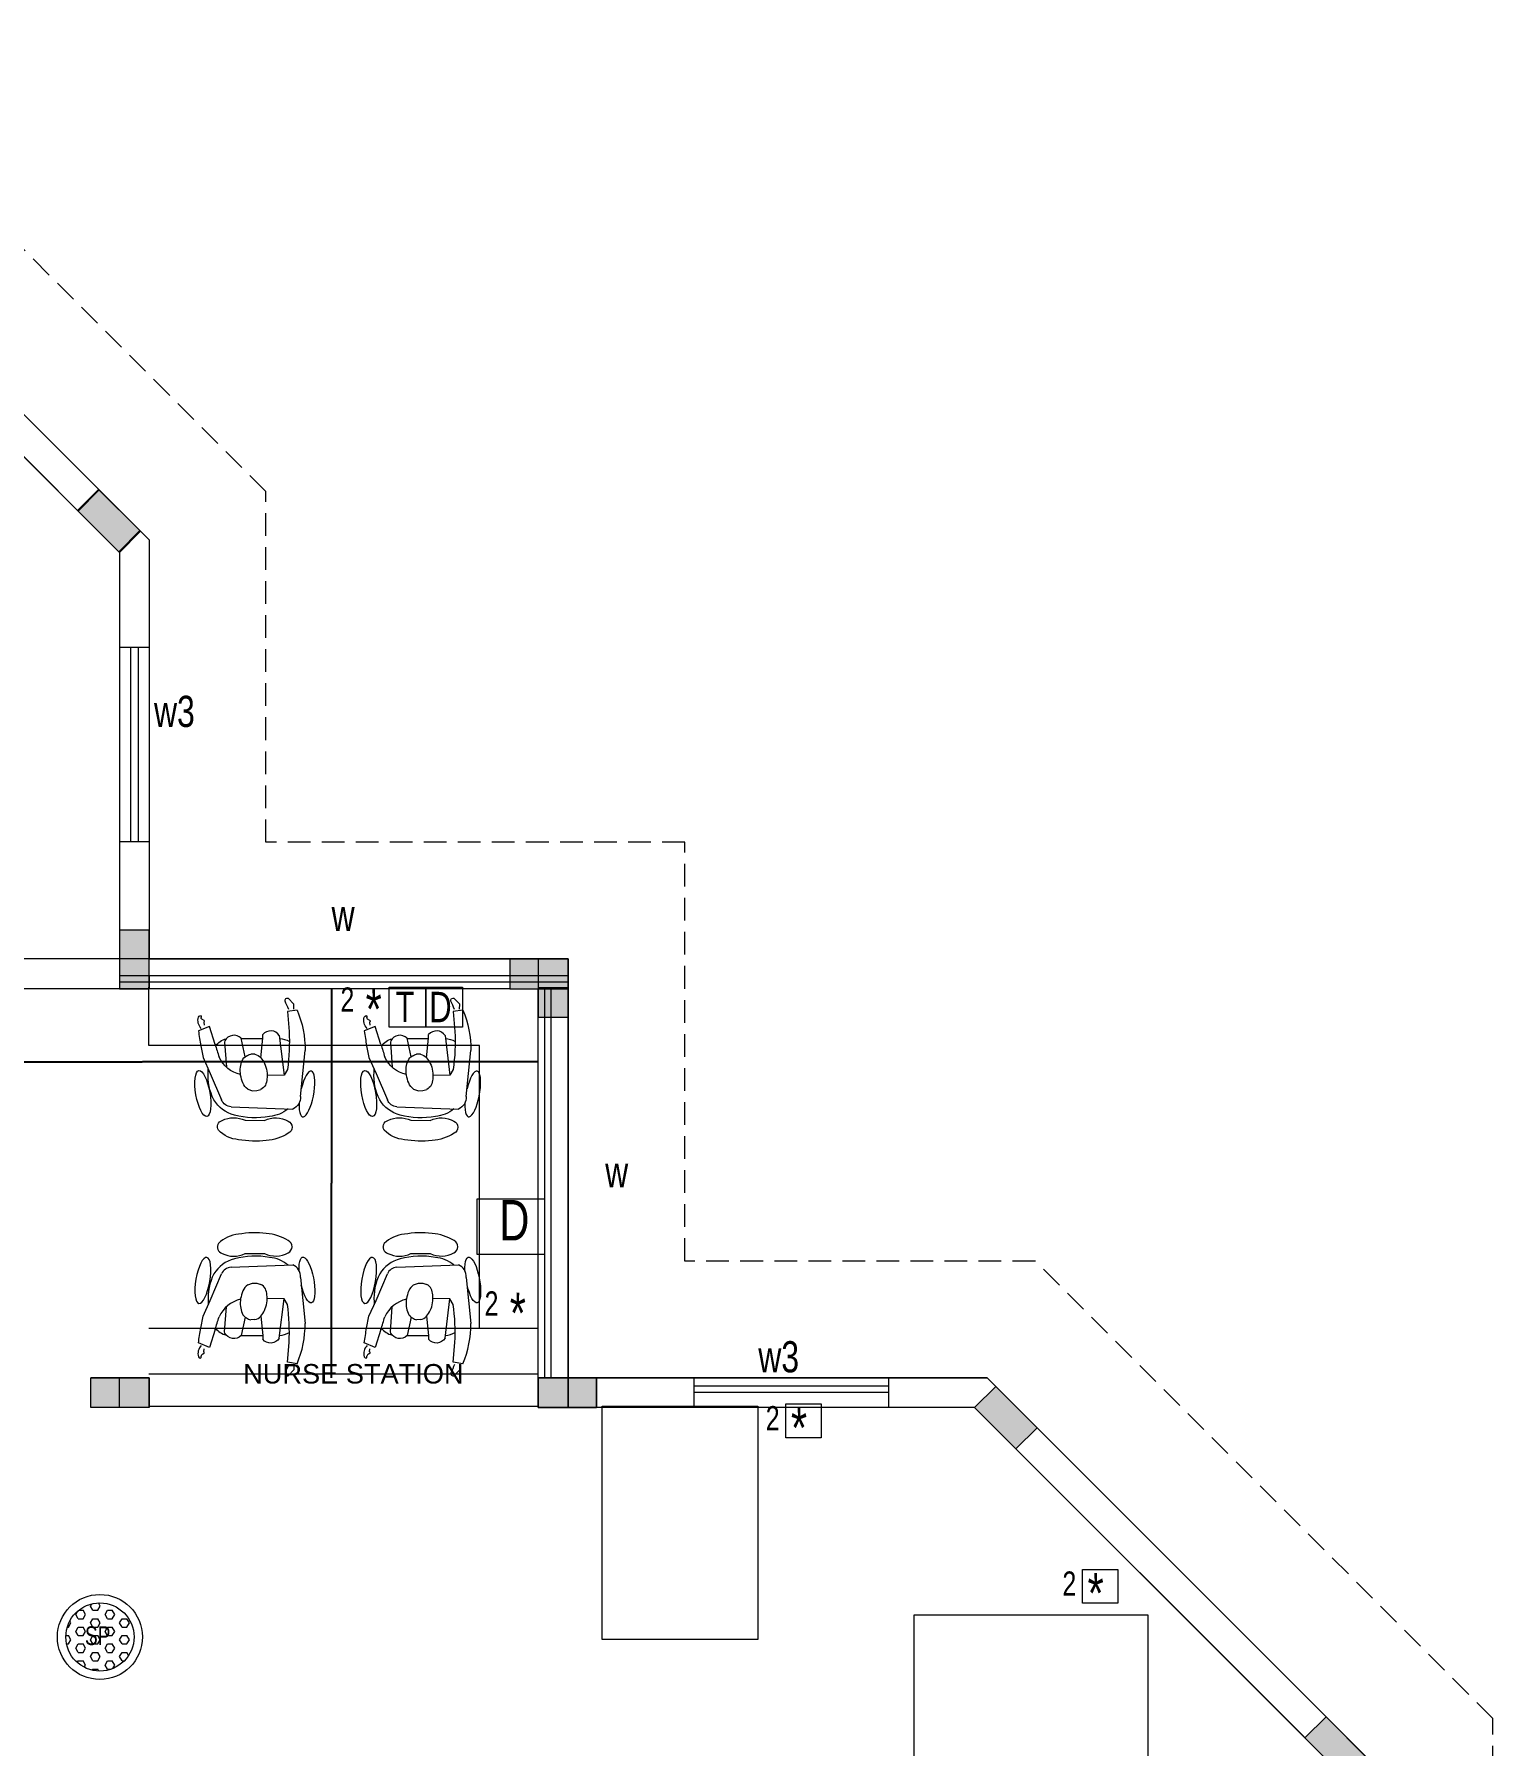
# Model space of a CAD drawing. Header units: metres. Extents: x 191982 to 427160, y -8904 to 80370.
# Drawn here: x 352123 to 363370, y 55204 to 68402 of the extents above; entities that cross this region are included whole.
import ezdxf

# ---------------------------------------------------------------- set-up
doc = ezdxf.new("R2010")
doc.units = ezdxf.units.M
doc.header["$LTSCALE"] = 700
doc.header["$MEASUREMENT"] = 0
doc.header["$PDMODE"] = 32
doc.linetypes.add('DASHED2', pattern=[0.375, 0.25, -0.125])
doc.layers.get('0').update_dxf_attribs({"lineweight": 9})
doc.layers.get('Defpoints').update_dxf_attribs({"lineweight": 9})
for name, color, linetype, lineweight in [('elevations', 22, 'Continuous', 9), ('FURNITURE', 7, 'Continuous', 9), ('MAIN GATE', 7, 'Continuous', 9), ('NEW PLANS', 7, 'Continuous', 9), ('PLAN', 7, 'Continuous', 9), ('TEXT', 7, 'Continuous', 9)]:
    doc.layers.add(name, color=color, linetype=linetype, lineweight=lineweight)
doc.styles.add('NAME', font='arial.ttf', dxfattribs={"height": 8})
doc.styles.get("Standard").update_dxf_attribs({"font": 'swisscl.ttf'})
doc.dimstyles.get("Standard").update_dxf_attribs({"dimtxt": 0.23, "dimasz": 0.23, "dimexe": 0.05, "dimexo": 0.05, "dimgap": 0.06, "dimtad": 0, "dimzin": 0, "dimdsep": 46, "dimtxsty": 'Standard', "dimcen": 0, "dimse1": 1, "dimse2": 1, "dimadec": 0, "dimazin": 0, "dimtfac": 1, "dimtofl": 0, "dimtmove": 2, "dimatfit": 0, "dimfxl": 0.18, "dimtolj": 1, "dimtzin": 0, "dimarcsym": 0})

# ---------------------------------------------------------------- blocks, each defined once
blk = doc.blocks.new('*D59')
at = {"layer": 'Defpoints', "color": 0, "transparency": 16777216}
for p in [(349902.4379159393, 60518.09209398265), (356009.9035538615, 60518.09209398265), (356009.9035538615, 60477.30726934658)]:
    blk.add_point(p, dxfattribs=at)
at = {"layer": 'NEW PLANS', "color": 0, "lineweight": -2, "transparency": 16777216}
for p, q in [((349902.6679159393, 60477.30726934658), (352955.6581955819, 60477.30726934658)), ((356009.6735538616, 60477.30726934658), (352956.6832742189, 60477.30726934658))]:
    blk.add_line(p, q, dxfattribs=at)
at = {"layer": 'NEW PLANS', "color": 0, "transparency": 16777216}
for points in [[(349902.6679159393, 60477.34560267991), (349902.6679159393, 60477.26893601325), (349902.4379159393, 60477.30726934658)], [(356009.6735538616, 60477.34560267991), (356009.6735538616, 60477.26893601325), (356009.9035538615, 60477.30726934658)]]:
    blk.add_solid(points, dxfattribs=at)
at = {"layer": 'NEW PLANS', "color": 0, "transparency": 16777216, "insert": (352956.1707349004, 60477.30726934658), "char_height": 0.23, "attachment_point": 5}
blk.add_mtext('\\A1;6107.47', dxfattribs=at)
blk = doc.blocks.new('*D60')
at = {"layer": 'Defpoints', "color": 0, "transparency": 16777216}
for p in [(353009.9035538616, 61041.69229437821), (354414.5498464885, 61041.69229437821), (353009.9035538616, 58041.69229437821)]:
    blk.add_point(p, dxfattribs=at)
at = {"layer": 'NEW PLANS', "color": 0, "lineweight": -2, "transparency": 16777216}
for p, q in [((354414.5498464885, 61041.46229437821), (354414.5498464885, 59542.20558730089)), ((354414.5498464885, 58041.92229437822), (354414.5498464885, 59541.17900145554))]:
    blk.add_line(p, q, dxfattribs=at)
at = {"layer": 'NEW PLANS', "color": 0, "transparency": 16777216}
for points in [[(354414.5115131551, 61041.46229437821), (354414.5881798218, 61041.46229437821), (354414.5498464885, 61041.69229437821)], [(354414.5115131551, 58041.92229437822), (354414.5881798218, 58041.92229437822), (354414.5498464885, 58041.69229437821)]]:
    blk.add_solid(points, dxfattribs=at)
at = {"layer": 'NEW PLANS', "color": 0, "transparency": 16777216, "insert": (354414.5498464885, 59541.69229437827), "char_height": 0.23, "attachment_point": 5, "rotation": 90}
blk.add_mtext('\\A1;3000.00', dxfattribs=at)
blk = doc.blocks.new('CHAIR HUMAN')
at = {"layer": 'FURNITURE', "color": 8}
for p, q in [((-28.18460130077907, 22.59377537867282), (-29.99227727902759, 21.39289524928111)), ((-26.8725419879141, 22.25382534421498), (-28.18460130077907, 22.59377537867282)), ((-26.45202270051613, 23.08305628494262), (-26.55522216599124, 20.53097048409851)), ((-3.932671727416061, 19.46742968256068), (-15.58322037013831, 23.0558104820682)), ((-26.55522216626123, 20.53097048292773), (-21.36899091114944, 19.91225210351733)), ((-20.77805383435936, 17.14720425297016), (-10.31609383850569, 16.3246434438037)), ((-11.61878138049444, 17.49181661891733), (-10.31609383850569, 16.3246434438037)), ((-10.31609383850569, 16.3246434438037), (-11.13093614084546, 11.95861425036543)), ((-4.910533028485842, 0.9935557071461608), (-1.091383070681469, 16.82381043265013)), ((-20.95744767909371, 12.74852403456656), (-21.911166081857, 12.94749205019906)), ((-16.01694634880434, 11.21585577376493), (-20.95744767909371, 12.74852403456656)), ((-17.23871459179931, 9.830038868202461), (-17.45507540584746, 8.820081016962487)), ((-17.08488589014996, 7.252029154513125), (-22.0729771365165, 7.175055901275316)), ((-8.572432873151577, 6.247838405285112), (-7.89479069520629, 7.37965442740634)), ((-21.86377493466129, 0.0956923037526849), (-26.78937018103212, -0.4208823947520223)), ((-21.97139284652853, 2.680638584126322), (-15.39755779517817, 1.857809365955527)), ((-28.1766282583668, -1.644898551914915), (-27.3964015617019, -1.716835313939018)), ((-26.78937018103212, -0.4208823947520223), (-26.19910768943976, -3.512261539418591)), ((-26.19910768943976, -3.512261539418591), (-26.19910768943976, -3.512261539418591)), ((-26.19910768943976, -3.512261539418591), (-26.19910768943976, -3.512261539418591)), ((-22.22053937903121, -3.673144109433565), (-19.05395965289162, -3.698941616305995)), ((-19.05395965289162, -3.698941616305995), (-14.59955077625695, -2.650884902062244)), ((-14.59955077625695, -2.650884902062244), (-7.149173967172773, -1.096437065579801))]:
    blk.add_line(p, q, dxfattribs=at)
at = {"layer": 'FURNITURE', "color": 253}
for p, q in [((-7.74285111349829, 8.532728444235033), (-7.839075675591903, 9.62558197720942)), ((-7.89479069520629, 7.37965442740634), (-7.74285111349829, 8.532728444235033))]:
    blk.add_line(p, q, dxfattribs=at)
at = {"layer": 'FURNITURE'}
blk.add_line((-22.24873123910878, 2.828719921700981), (-21.97139284652853, 2.680638584126322), dxfattribs=at)
for points in [[(-20.00900585278747, 17.08673864898589, -0.1258498280766938), (-18.76296888035953, 19.45811449120341, -0.1258498280766938)], [(-1.386569317693406, 15.60027285667148, -0.1465999002751548), (-0.3812439019390355, 10.45615443467802, -0.1083597992760854), (-2.581053583602856, 1.41443154647941, -0.1965202884447895), (-7.567196029460063, -3.089178039451618, -0.1403330231173831), (-15.06696886205033, -3.079000697044041, -0.0158092453557), (-15.85101542637778, -2.911990691429209, -0.0158092453557)], [(-21.47349168292443, 0.1395767900514568, -0.1711262348658372), (-22.69626196864964, 3.272660465158904)]]:
    blk.add_lwpolyline(points, format="xyb", dxfattribs=at)
blk.add_lwpolyline([(-0.6754194618921693, 3.897693181632401), (0.351312035230068, 8.924353864045056, -0.246024037317332), (1.781356786202733, 15.00320027122161, -0.6273639931280238), (4.926700839905816, 14.41355528459856, -0.1217016894276646), (5.630237866807268, 8.35360755854931, -0.0725207008262267), (3.991441443078743, 1.22414834754736, -0.1812683982117686), (0.5252812858316253, -3.484321103871815, -0.5042679397484974), (-1.832727587837545, -2.014548159011523, -0.2333444204413167), (-0.67545347206045, 3.897686557794195, -0.3802097958808443)], format="xyb", close=True, dxfattribs=at)
blk.add_lwpolyline([(-22.03358748788133, 7.175663738872519), (-20.89783122818206, 12.73608664539332)], dxfattribs=at)
at = {"layer": 'FURNITURE', "color": 8}
for centre, start, end in [((-19.83600452300105, 14.64031566635069), 110.5954307208489, 219.2060208398965), ((-20.59957908953853, 4.938754158060688), 123.3790797767214, 231.9896698957728)]:
    blk.add_arc(centre, 2.678049157643297, start, end, dxfattribs=at)
at = {"layer": 'FURNITURE', "color": 8, "extrusion": (0, 0, -1)}
for centre, major_axis, ratio, start_param, end_param in [((-21.07353681114433, 0.7639035884553146), (24.85577744907658, -0.06230820471885769), 0.9196479868088588, 4.491971170316304, 4.932806790907969), ((-29.51931995011512, 21.04420486895049), (0, -0.5875998777426116), 0.9999999999283554, -0.1819940408132936, 2.206090920559586), ((-37.85740958021057, 66.35243617772629), (46.65667400194453, 5.2e-15), 0.9999999938358584, 1.33782229014689, 1.388802286736182), ((-27.58727033372228, -25.98530425385568), (47.795790333867, -11.86504009269481), 0.9398657338360774, 4.610212664275157, 4.814565296841577), ((-4.469099874493812, 16.04221283570881), (3.466967783439946, 0), 0.9999999997336536, 4.867738530133509, 6.055789371667714), ((-14.85475115964875, 8.959759583711497), (2.537847056011504, 6e-16), 0.9999999997305516, 3.491616602415475, 4.236706435521433), ((-13.09071361044359, 6.408360251280774), (0, -5.628041509176502), 0.9999999998803588, 2.594814267522388, 2.913029493557136), ((-12.58543553201163, 4.236319413986167), (1.7e-15, -7.858079028283407), 0.9999999991978932, 2.913029493399238, 3.182007936965455), ((-12.58543553201163, 4.236319413986167), (7.858079035702766, 2.2e-15), 0.9999999990815323, 4.752804263700941, 5.021782706811762), ((-11.95989578699333, 6.175056263183316), (1.3e-15, -5.820934144926205), 0.9999999997210756, 3.450036507278562, 3.736760271459597), ((-10.50252027463242, 8.911363950904303), (6e-16, -2.757543203551095), 0.999999999992188, 3.855739861062278, 4.450396866930335), ((-20.3037927237862, 8.590954397031133), (8.350982506005813, 1.9e-15), 0.9999999997653779, 0.429030848332645, 1.337681614735904), ((-14.56017503856651, 8.790998684976323), (0, -2.895046445550537), 0.999999999796078, 1.166217858439122, 1.580842045123389), ((-15.09844295282192, 8.154566077654428), (2.181863524940161, 5e-16), 0.9999999997690106, 2.108811568495204, 2.908893430518997), ((-12.91165290032322, 10.83646744839849), (-6e-16, -5.628041508678587), 0.9999999998223875, 0.3093937267459053, 0.6276089528057005), ((-12.23264838721509, 12.96061909234777), (3.1e-15, -7.858079028473107), 0.9999999998013136, 0.0404152833732776, 0.3093937267781177), ((-12.23264838721509, 12.96061909234777), (9e-16, -7.858079028474831), 0.9999999996298262, -0.2285631600710767, 0.0404152833801812), ((-11.213640105499, 9.176206901470684), (3.943515904232598, 9e-16), 0.9999999999996984, 0.8369114612308305, 1.376483737160946), ((6.060138277632138, -246.4859711901567), (5.509999999999995e-14, -248.1577355180637), 0.9999999986080252, 3.028828973100488, 3.042968143619736), ((-7.753490096666463, 1.794787452161979), (2.953705672796187, 7e-16), 0.9999999997105617, 0.2747052302754819, 1.364745449787317), ((-29.73676036129793, -2.476319660821001), (0.4280588001363732, 1e-16), 0.9999999993595258, 3.842994589675353, 5.296205041411281), ((-28.34491217580511, -0.2655876258052971), (2.866161699846046, -3e-16), 0.999999999775506, 0.9662134497458787, 2.087193647518504), ((-29.43032047896755, -1.433538475773265), (2e-16, -0.6892377275549723), 0.9999999997573381, -1.185200007315564, 0.1024497361269252), ((-28.47220310234527, -1.82245406075399), (0, -0.3448049407301219), 0.9999999998780383, 1.956392646025905, 4.171445734419855), ((-34.81349991998147, -265.8178203219853), (5.83e-14, -262.4469735420013), 0.9999999982407761, 3.174421913150643, 3.189593960877093)]:
    blk.add_ellipse(centre, major_axis=major_axis, ratio=ratio, start_param=start_param, end_param=end_param, dxfattribs=at)
at = {"layer": 'FURNITURE'}
blk.add_ellipse((-4.278929993053953, 21.28748298608924, -17.21476897270929), major_axis=(-5.689948881381611, 2.312988242677136), ratio=0.2868764577616853, start_param=2.025834139997324, end_param=7.681693682364513, dxfattribs=at)
at = {"layer": 'FURNITURE', "color": 253, "extrusion": (0, 0, -1)}
blk.add_ellipse((-29.46292070259881, -2.234647697648824), major_axis=(0.6018426774936017, 9.999999999999999e-17), ratio=0.9999999995354376, start_param=2.087193647465564, end_param=3.199030937846766, dxfattribs=at)
at = {"layer": 'FURNITURE'}
blk.add_ellipse((-9.787812125523761, -5.602887701329512, -17.21476897270929), major_axis=(-6.145898509436122, 0.1657023848639049), ratio=0.3000000119209365, dxfattribs=at)
blk = doc.blocks.new('DAS')
at = {"layer": 'MAIN GATE'}
h = blk.add_hatch(dxfattribs=at)
h.set_pattern_fill('HEX', color=1, scale=0.3, style=0)
h.set_pattern_definition([(0, (0, 0), (0, 0.0649519053), [0.0375, -0.075]), (120, (0, 0), (-0.0562500000140011, -0.03247595265), [0.0375, -0.075]), (59.99999999999999, (0.0375, 0), (-0.0562500000140011, 0.03247595265), [0.0375, -0.075])])
h.paths.add_polyline_path([(-3163.778976376425, -2.19993948112133, 1), (-3163.253046591565, -2.19993948112133, 1)])
at = {"layer": 'MAIN GATE', "color": 5}
for radius in [0.3278908209049629, 0.2629648924297843]:
    blk.add_circle((-3163.516011483995, -2.19993948112133), radius, dxfattribs=at)
at = {"layer": 'NEW PLANS', "color": 7}
blk.add_text('SP', height=0.144, dxfattribs=at).set_placement((-3163.631402160362, -2.262059438114632))

msp = doc.modelspace()

# ---------------------------------------------------------------- hatches: boundary and pattern name
at = {"layer": 'elevations'}
for points in [[(352774.9689513626, 64411.35777749812), (352937.6035110535, 64573.99233717067), (352619.4054595413, 64892.19038870503), (352456.7708998504, 64729.55582903224)], [(359537.2689941706, 57974.326854051), (359374.6344344796, 57811.69229437821), (359692.8324860515, 57493.49424284456), (359855.4670456828, 57656.12880251733)], [(362084.3400620403, 55427.25578623955), (361921.7055023493, 55264.62122656653), (362239.9035538615, 54946.42317503285), (362402.5381135526, 55109.05773470564)]]:
    msp.add_hatch(color=256, dxfattribs=at).paths.add_polyline_path(points)
at = {"layer": 'NEW PLANS'}
for points in [[(352942.5381135526, 64569.05773470474), (352624.3400619807, 64887.25578623885), (352461.7055023494, 64724.62122656629), (352779.9035538616, 64406.42317503193)], [(352779.9035538616, 61261.69229437821), (353009.9035538616, 61261.69229437821), (353009.9035538616, 61491.69229437844), (352779.9035538616, 61491.69229437844)], [(352779.9035538616, 61261.69229437821), (352779.9035538616, 61041.69229437821), (353009.9035538616, 61041.69229437821), (353009.9035538616, 61261.69229437821)], [(356019.9035538615, 61041.69229437821), (356019.9035538615, 61271.69229437821), (355789.9035538615, 61271.69229437821), (355789.9035538615, 61041.69229437821)], [(356019.9035538615, 61041.69229437821), (356019.9035538615, 61271.69229437821), (355789.9035538615, 61271.69229437821), (355789.9035538615, 61041.69229437821)], [(356239.9035538615, 61271.69229437821), (356009.9035538615, 61271.69229437821), (356009.9035538615, 61051.69229437821), (356239.9035538615, 61051.69229437821)], [(356239.9035538615, 61271.69229437821), (356009.9035538615, 61271.69229437821), (356009.9035538615, 61051.69229437821), (356239.9035538615, 61051.69229437821)], [(356239.9035538615, 61041.69229437821), (356239.9035538615, 61271.69229437821), (356019.9035538615, 61271.69229437821), (356019.9035538615, 61041.69229437821)], [(356239.9035538615, 61041.69229437821), (356239.9035538615, 61271.69229437821), (356019.9035538615, 61271.69229437821), (356019.9035538615, 61041.69229437821)], [(356239.9035538615, 61051.69229437821), (356009.9035538615, 61051.69229437821), (356009.9035538615, 60821.69229437821), (356239.9035538615, 60821.69229437821)], [(356239.9035538615, 61051.69229437821), (356009.9035538615, 61051.69229437821), (356009.9035538615, 60821.69229437821), (356239.9035538615, 60821.69229437821)], [(352789.9035538616, 58041.69229437821), (352789.9035538616, 57811.69229437821), (352559.9035538616, 57811.69229437821), (352559.9035538616, 58041.69229437821)], [(352789.9035538616, 58041.69229437821), (353009.9035538616, 58041.69229437821), (353009.9035538616, 57811.69229437821), (352789.9035538616, 57811.69229437821)], [(356239.9035538615, 57811.69229437821), (356239.9035538615, 58041.69229437821), (356009.9035538615, 58041.69229437821), (356009.9035538615, 57811.69229437821)], [(356239.9035538615, 57811.69229437821), (356239.9035538615, 58041.69229437821), (356009.9035538615, 58041.69229437821), (356009.9035538615, 57811.69229437821)], [(356239.9035538615, 58041.69229437821), (356239.9035538615, 57811.69229437821), (356009.9035538615, 57811.69229437821), (356009.9035538615, 58041.69229437821)], [(356459.9035538617, 57811.69229437821), (356459.9035538617, 58041.69229437821), (356239.9035538615, 58041.69229437821), (356239.9035538615, 57811.69229437821)], [(356459.9035538617, 57811.69229437821), (356459.9035538617, 58041.69229437821), (356239.9035538615, 58041.69229437821), (356239.9035538615, 57811.69229437821)], [(356459.9035538617, 58041.69229437821), (356459.9035538617, 57811.69229437821), (356239.9035538615, 57811.69229437821), (356239.9035538615, 58041.69229437821)]]:
    msp.add_hatch(color=256, dxfattribs=at).paths.add_polyline_path(points)

# ---------------------------------------------------------------- linework, layer by layer
for points in [[(354860.1785828056, 61052.80446782049), (355142.7177036586, 61052.80446782049), (355142.7177036586, 60745.79587029634), (354860.1785828056, 60745.79587029634)], [(355142.7177036586, 61052.80446782049), (355425.2568245116, 61052.80446782049), (355425.2568245116, 60745.79587029634), (355142.7177036586, 60745.79587029634)], [(355537.6372264804, 59421.99985266491), (356057.1590110244, 59421.99985266491), (356057.1590110244, 58992.83995069531), (355537.6372264804, 58992.83995069531)], [(357919.2913248719, 57839.13666749411), (358192.0984660567, 57839.13666749411), (358192.0984660567, 57577.3940031425), (357919.2913248719, 57577.3940031425)], [(360206.7521747531, 56564.06127672867), (360479.5593159975, 56564.06127672867), (360479.5593159975, 56302.31861237708), (360206.7521747531, 56302.31861237708)]]:
    msp.add_lwpolyline(points, close=True)
at = {"layer": 'elevations'}
for p, q in [((353007.1590110841, 58422.80446782024), (356007.1590110841, 58422.80446782024)), ((353007.1590110841, 58072.80446782049), (356007.1590110841, 58072.80446782024)), ((353007.1590110841, 57822.80446782046), (356007.1590110841, 57822.80446782023)), ((359855.4670456828, 57656.12880251733), (359692.8324860515, 57493.49424284456))]:
    msp.add_line(p, q, dxfattribs=at)
for points in [[(352456.7708998504, 64729.55582903224), (352619.4054595413, 64892.19038870503), (352937.6035110535, 64573.99233717067), (352774.9689513626, 64411.35777749812)], [(359374.6344344796, 57811.69229437821), (359537.2689941706, 57974.326854051), (359855.4670456828, 57656.12880251733), (359692.8324860515, 57493.49424284456)], [(361921.7055023493, 55264.62122656653), (362084.3400620403, 55427.25578623955), (362402.5381135526, 55109.05773470564), (362239.9035538615, 54946.42317503285)]]:
    msp.add_lwpolyline(points, close=True, dxfattribs=at)
at = {"layer": 'FURNITURE'}
for p, q in [((353007.1590110841, 60602.80446782049), (353007.1590110841, 61052.80446782049)), ((355557.1590110244, 60602.80446782049), (353007.1590110841, 60602.80446782049)), ((355557.1590110244, 58422.80446782024), (355557.1590110244, 60602.80446782049))]:
    msp.add_line(p, q, dxfattribs=at)
for points in [[(357702.7352835718, 56022.80446782024), (356502.7352835718, 56022.80446782024), (356502.7352835718, 57822.80446782046), (357702.7352835718, 57822.80446782046)], [(358909.037052411, 55013.74575105323), (358909.037052411, 56213.745751053), (360709.0370523515, 56213.745751053), (360709.0370523515, 55013.74575105323)]]:
    msp.add_lwpolyline(points, close=True, dxfattribs=at)
at = {"layer": 'NEW PLANS'}
for p, q in [((350009.9035538616, 67501.69229437821), (353009.9035538616, 64501.69229437798)), ((350009.9035538616, 67176.42317503286), (352774.9689513626, 64411.35777749812)), ((352779.9035538616, 63676.42317503238), (353009.9035538616, 63676.42317503238)), ((352864.9035538616, 63676.42317503238), (352864.9035538616, 62176.42317503238)), ((352924.9035538616, 63676.42317503238), (352924.9035538616, 62176.42317503238)), ((352779.9035538616, 62176.42317503238), (353009.9035538616, 62176.42317503238)), ((352779.9035538616, 61271.69229437821), (351009.9035538616, 61271.69229437821)), ((356239.9035538615, 61271.69229437821), (352779.9035538616, 61271.69229437821)), ((356239.9035538615, 61271.69229437821), (352779.9035538616, 61271.69229437821)), ((356239.9035538615, 61271.69229437821), (352779.9035538616, 61271.69229437821)), ((356009.9035538615, 61271.69229437821), (356239.9035538615, 61271.69229437821)), ((356009.9035538615, 61271.69229437821), (356239.9035538615, 61271.69229437821)), ((356239.9035538615, 57811.69229437821), (356239.9035538615, 61271.69229437821)), ((356239.9035538615, 61271.69229437821), (356239.9035538615, 61041.69229437821)), ((356239.9035538615, 61271.69229437821), (356239.9035538615, 61041.69229437821)), ((356239.9035538615, 61271.69229437821), (356239.9035538615, 61041.69229437821)), ((352779.9035538616, 61141.69229437821), (352779.9035538616, 61041.69229437821)), ((356239.9035538615, 61141.69229437821), (352779.9035538616, 61141.69229437821)), ((352779.9035538616, 61141.69229437821), (352779.9035538616, 61041.69229437821)), ((353009.9035538616, 61141.69229437821), (353009.9035538616, 61041.69229437821)), ((353009.9035538616, 61141.69229437821), (353009.9035538616, 61041.69229437821)), ((352779.9035538616, 61041.69229437821), (351009.9035538616, 61041.69229437821)), ((356239.9035538615, 61091.69229437821), (352779.9035538616, 61091.69229437821)), ((353009.9035538616, 61041.69229437821), (352779.9035538616, 61041.69229437821)), ((355789.9035538615, 61041.69229437821), (353009.9035538616, 61041.69229437821)), ((356009.9035538615, 61051.69229437821), (356239.9035538615, 61051.69229437821)), ((356009.9035538615, 61051.69229437821), (356239.9035538615, 61051.69229437821)), ((356009.9035538615, 58041.69229437821), (356009.9035538615, 61041.69229437821)), ((356059.9035538615, 58041.69229437821), (356059.9035538615, 61041.69229437821)), ((356109.9035538617, 58041.69229437821), (356109.9035538617, 61041.69229437821)), ((353009.9035538616, 58041.69229437821), (352559.9035538616, 58041.69229437821)), ((353009.9035538616, 58041.69229437821), (352559.9035538616, 58041.69229437821)), ((353009.9035538616, 58041.69229437821), (352559.9035538616, 58041.69229437821)), ((352779.9035538616, 57811.69229437821), (352779.9035538616, 58041.69229437821)), ((353009.9035538616, 57811.69229437821), (353009.9035538616, 58041.69229437821)), ((353009.9035538616, 57811.69229437821), (353009.9035538616, 58041.69229437821)), ((356009.9035538615, 57811.69229437821), (356009.9035538615, 58041.69229437821)), ((359239.9035538615, 58041.69229437821), (356009.9035538615, 58041.69229437821)), ((356009.9035538615, 57811.69229437821), (356009.9035538615, 58041.69229437821)), ((359239.9035538615, 58041.69229437821), (356009.9035538615, 58041.69229437821)), ((359239.9035538615, 58041.69229437821), (356009.9035538615, 58041.69229437821)), ((359239.9035538615, 58041.69229437821), (356009.9035538615, 58041.69229437821)), ((359239.9035538615, 58041.69229437821), (356009.9035538615, 58041.69229437821)), ((359469.9035538617, 58041.69229437821), (356009.9035538615, 58041.69229437821)), ((356009.9035538615, 58041.69229437821), (356009.9035538615, 57811.69229437821)), ((356239.9035538615, 58041.69229437821), (356239.9035538615, 57811.69229437821)), ((357209.5255078854, 58041.69229437821), (357209.5255078854, 57811.69229437821)), ((358709.5255078854, 57976.69229437821), (357209.5255078854, 57976.69229437821)), ((358709.5255078854, 58041.69229437821), (358709.5255078854, 57811.69229437821)), ((359469.9035538617, 58041.69229437821), (362239.9035538615, 55271.69229437822)), ((353009.9035538616, 57811.69229437821), (352559.9035538616, 57811.69229437821)), ((353009.9035538616, 57811.69229437821), (352559.9035538616, 57811.69229437821)), ((353009.9035538616, 57811.69229437821), (352559.9035538616, 57811.69229437821)), ((357959.9035538615, 57811.69229437821), (356009.9035538615, 57811.69229437821)), ((357959.9035538615, 57811.69229437821), (356009.9035538615, 57811.69229437821)), ((357959.9035538615, 57811.69229437821), (356009.9035538615, 57811.69229437821)), ((357959.9035538615, 57811.69229437821), (356009.9035538615, 57811.69229437821)), ((357959.9035538615, 57811.69229437821), (356009.9035538615, 57811.69229437821)), ((357959.9035538615, 57811.69229437821), (356009.9035538615, 57811.69229437821)), ((358709.5255078854, 57926.69229437821), (357209.5255078854, 57926.69229437821)), ((358776.2139983358, 57811.69229437821), (357401.2139983358, 57811.69229437821)), ((358776.2139983358, 57811.69229437821), (357401.2139983358, 57811.69229437821)), ((359374.6344344796, 57811.69229437821), (358364.6344345392, 57811.69229437821)), ((358994.2563885631, 57811.69229437821), (358776.2139983358, 57811.69229437821)), ((359374.6344344796, 57811.69229437821), (361914.6344345394, 55271.69229437822)), ((359374.6344344796, 57811.69229437821), (361914.6344345394, 55271.69229437822)), ((359374.6344344796, 57811.69229437821), (361914.6344345394, 55271.69229437822)), ((359374.6344344796, 57811.69229437821), (361914.6344345394, 55271.69229437822)), ((359374.6344344796, 57811.69229437821), (362239.9035538615, 54946.42317503239)), ((359699.9035538617, 57811.69229437821), (362239.9035538615, 55271.69229437822)), ((359699.9035538617, 57811.69229437821), (362239.9035538615, 55271.69229437822))]:
    msp.add_line(p, q, dxfattribs=at)
for points in [[(346834.9035538616, 67501.69229437821), (350009.9035538616, 67501.69229437821), (353009.9035538616, 64501.69229437798), (353009.9035538616, 61491.69229437844)], [(350009.9035538616, 67176.42317503263), (352779.9035538616, 64406.42317503216), (352779.9035538616, 61491.69229437844)], [(359699.9035538617, 57811.69229437821), (362469.9035538615, 55041.69229437821), (362469.9035538615, 50936.69229437821)]]:
    msp.add_lwpolyline(points, dxfattribs=at)
for points in [[(352461.7055023494, 64724.62122656629), (352624.3400619807, 64887.25578623885), (352942.5381135526, 64569.05773470474), (352779.9035538616, 64406.42317503193)], [(353009.9035538616, 61491.69229437844), (352779.9035538616, 61491.69229437844), (352779.9035538616, 61041.69229437821), (353009.9035538616, 61041.69229437821)], [(355789.9035538615, 61271.69229437821), (355789.9035538615, 61041.69229437821), (356239.9035538615, 61041.69229437821), (356239.9035538615, 61271.69229437821)], [(355789.9035538615, 61271.69229437821), (355789.9035538615, 61041.69229437821), (356239.9035538615, 61041.69229437821), (356239.9035538615, 61271.69229437821)], [(356009.9035538615, 60821.69229437821), (356239.9035538615, 60821.69229437821), (356239.9035538615, 61271.69229437821), (356009.9035538615, 61271.69229437821)], [(356009.9035538615, 60821.69229437821), (356239.9035538615, 60821.69229437821), (356239.9035538615, 61271.69229437821), (356009.9035538615, 61271.69229437821)], [(352559.9035538616, 57811.69229437821), (352559.9035538616, 58041.69229437821), (353009.9035538616, 58041.69229437821), (353009.9035538616, 57811.69229437821)], [(356009.9035538615, 58041.69229437821), (356009.9035538615, 57811.69229437821), (356459.9035538617, 57811.69229437821), (356459.9035538617, 58041.69229437821)], [(356009.9035538615, 58041.69229437821), (356009.9035538615, 57811.69229437821), (356459.9035538617, 57811.69229437821), (356459.9035538617, 58041.69229437821)], [(356009.9035538615, 57811.69229437821), (356009.9035538615, 58041.69229437821), (356459.9035538617, 58041.69229437821), (356459.9035538617, 57811.69229437821)]]:
    msp.add_lwpolyline(points, close=True, dxfattribs=at)
at = {"layer": 'PLAN', "linetype": 'DASHED2'}
msp.add_lwpolyline([(363369.9035538615, 15653.90008824264), (363369.9035538615, 55414.48450051403), (359842.6957599701, 58941.69229437844), (357139.9035538617, 58941.69229437821), (357139.9035538617, 62171.69229437843), (353909.9035538616, 62171.69229437843), (353909.9035538616, 64874.48450051356), (350382.6957600298, 68401.69229437844), (330027.111347753, 68401.69229437844), (326269.9035538616, 64644.48450051402), (326269.9035538616, 62171.69229437843), (323039.9035538616, 62171.69229437843), (323039.9035538616, 58941.69229437844), (320337.111347753, 58941.69229437844), (316809.9035538616, 55414.48450051403), (316809.9035538616, 15653.9000882424)], dxfattribs=at)
at = {"layer": 'PLAN'}
msp.add_lwpolyline([(317709.9035538616, 16026.69229437845), (317709.9035538616, 55041.69229437821), (320709.9035538616, 58041.69229437821), (323939.9035538616, 58041.69229437821), (323939.9035538616, 61271.69229437821), (327169.9035538616, 61271.69229437821), (327169.9035538616, 64271.69229437821), (330399.9035538616, 67501.69229437821), (350009.9035538616, 67501.69229437821), (353009.9035538616, 64501.69229437798), (353009.9035538616, 61271.69229437821), (356239.9035538615, 61271.69229437821), (356239.9035538615, 58041.69229437821), (359469.9035538617, 58041.69229437821), (362469.9035538615, 55041.69229437821), (362469.9035538615, 16026.69229437845), (359239.9035538615, 12796.69229437844), (356239.9035538615, 12796.69229437844), (356239.9035538615, 9566.692294378445), (353009.9035538616, 9566.692294378445), (353009.9035538616, 7416.692294378445)], dxfattribs=at)

# ---------------------------------------------------------------- block references
at = {"layer": 'FURNITURE'}
for p, xscale, yscale, zscale, rotation in [((353640.3505641403, 59984.75103232326), 29.25536651663641, 29.25536651663641, 29.25536651663641, 281.3674927555716), ((354918.919926125, 59984.75103232326), 29.25536651663641, 29.25536651663641, 29.25536651663641, 281.3674927555716), ((353640.3505641403, 59040.85790331746), -29.25536651663641, 29.2553665117339, 29.2553665123393, 258.6325072444284), ((354918.919926125, 59040.85790331746), -29.25536651663641, 29.2553665117339, 29.2553665123393, 258.6325072444284)]:
    msp.add_blockref('CHAIR HUMAN', p, dxfattribs=dict(at, xscale=xscale, yscale=yscale, zscale=zscale, rotation=rotation))
at = {"layer": 'MAIN GATE', "xscale": 1000, "yscale": 1000, "zscale": 1000}
msp.add_blockref('DAS', (3516145.567900556, 58242.44112643987), dxfattribs=at)

# ---------------------------------------------------------------- texts
at = {"attachment_point": 1}
for s, insert, char_height, width in [('2', (354484.2101806583, 61051.17027542405), 187.5, 102.9945512345421), ('*', (354678.297250885, 61040.28214230799), 312.5, 171.6575853909035), ('T', (354908.8528894367, 61018.95440625717), 234.375, 128.7431890431776), ('D', (355168.3715105834, 61017.50134369024), 234.375, 128.7431890431776), ('D', (355709.6971084657, 59412.47687768484), 312.5, 171.6575853909035), ('2', (355595.5853413524, 58707.65627036165), 187.5, 102.9945512345421), ('*', (355789.6724116387, 58696.76813724582), 312.5, 171.6575853909035), ('2', (357763.8746506752, 57822.80446782023), 187.5, 102.9945512345421), ('*', (357957.9617209019, 57811.91633470418), 312.5, 171.6575853909035), ('2', (360051.3355005565, 56547.72907705457), 187.5, 102.9945512345421), ('*', (360245.4225708427, 56536.84094393873), 312.5, 171.6575853909035)]:
    msp.add_mtext(s, dxfattribs=dict(at, insert=insert, char_height=char_height, width=width))
at = {"layer": 'NEW PLANS'}
for s, p in [('w3', (353046.7164856376, 63060.16085610203)), ('w', (354415.8505849423, 61486.50827241005)), ('w', (356525.6144937457, 59508.96001953274)), ('w3', (357706.256488103, 58083.28712578295))]:
    msp.add_text(s, height=240, dxfattribs=at).set_placement(p)
at = {"layer": 'TEXT', "insert": (354583.7675824346, 58147.06888255817), "char_height": 150, "width": 2917.46724484676, "attachment_point": 2, "style": 'NAME'}
msp.add_mtext('NURSE STATION', dxfattribs=at)

# ---------------------------------------------------------------- dimensions: what is measured, and where the dimension line sits
at = {"layer": 'NEW PLANS'}
dim = msp.add_linear_dim(base=(354414.5498464885, 61041.69229437821), p1=(353009.9035538616, 58041.69229437821), p2=(353009.9035538616, 61041.69229437821), angle=90, dimstyle='Standard', dxfattribs=at)
dim.commit()
dim.dimension.update_dxf_attribs({"geometry": '*D60', "text_midpoint": (354414.5498464885, 59541.69229437827)})
dim = msp.add_linear_dim(base=(356009.9035538615, 60477.30726934658), p1=(349902.4379159393, 60518.09209398265), p2=(356009.9035538615, 60518.09209398265), dimstyle='Standard', dxfattribs=at)
dim.commit()
dim.dimension.update_dxf_attribs({"geometry": '*D59', "text_midpoint": (352956.1707349004, 60477.30726934658)})

doc.saveas('drawing.dxf')
